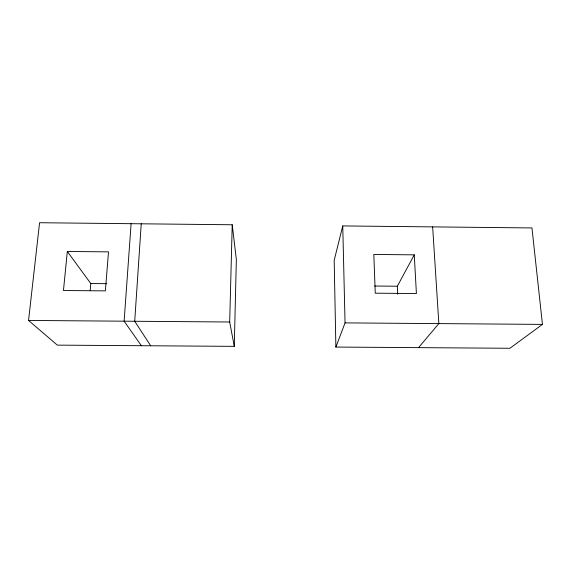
<?xml version="1.0" encoding="UTF-8"?>
<svg xmlns="http://www.w3.org/2000/svg" width="571" height="571" viewBox="0 0 571 571"><rect width="100%" height="100%" fill="white"/><g stroke="black" fill="none" stroke-linecap="round" stroke-linejoin="round"><path stroke-width="0.86" d="M234.281 346.354L236.344 259.412L232.219 224.767L39.57 222.726L28.55 320.452L57.336 345.127L234.281 346.354L229.692 321.994L232.219 224.767M141.237 223.803L134.713 321.266L150.694 345.776M131.102 223.696L124.128 321.188L141.38 345.712M90.182 290.518L90.789 283.537L67.321 251.468L108.511 251.868L105.364 290.875L63.46 290.511L67.321 251.468M342.75 225.93L334.178 260.347L335.876 347.061L509.917 348.274L542.45 324.399L531.965 227.936L342.75 225.93L345.048 322.886L335.876 347.061M397.702 294.222L397.33 286.228L414.268 254.844L373.819 254.452L375.261 293.187L416.402 293.537L414.268 254.844M418.543 347.639L438.849 323.6L432.647 226.887M90.789 283.537L106.748 283.68M374.64 286.035L397.33 286.228M28.55 320.452L229.692 321.994M345.048 322.886L542.45 324.399"/></g></svg>
